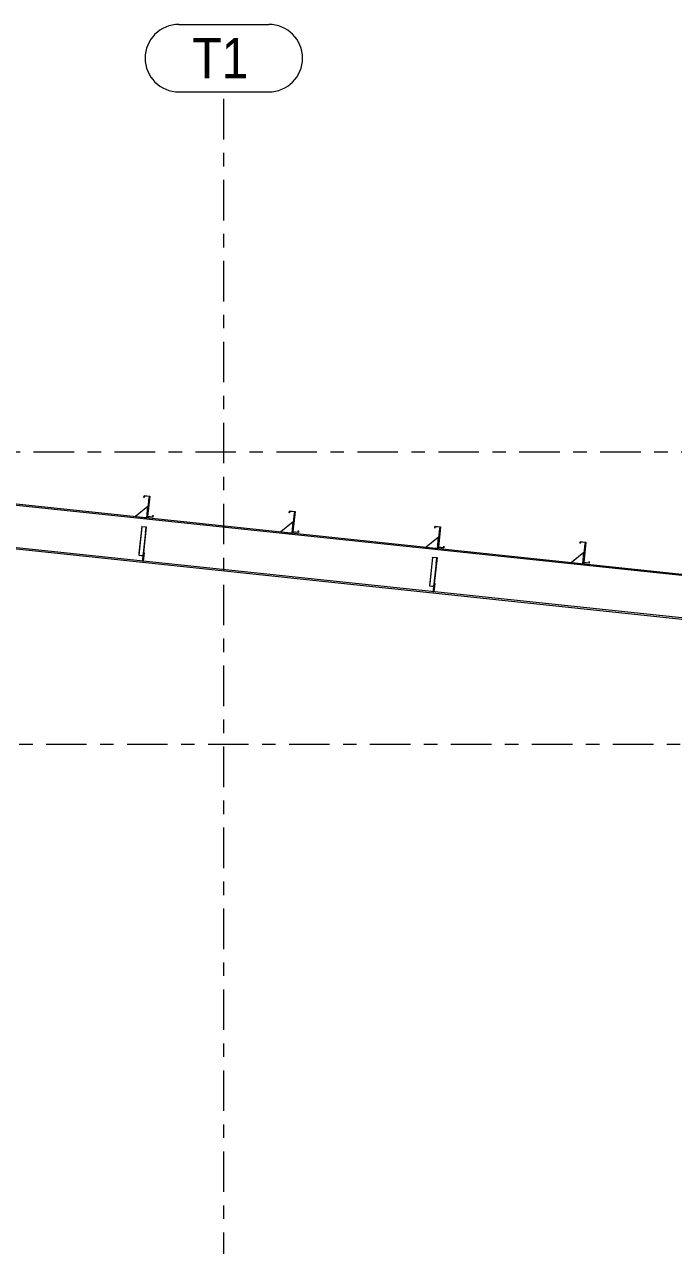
# Model space of a CAD drawing. Header units: millimetres. Extents: x -79 to 743, y -408 to 166.
# Drawn here: x 359.5 to 407.6, y -317.4 to -226.9 of the extents above; entities that cross this region are included whole.
import ezdxf

# ---------------------------------------------------------------- set-up
doc = ezdxf.new("R2010")
doc.units = ezdxf.units.MM
for name, pattern in [('XKITLINE00', [0]), ('XKITLINE02', [4, 2, -2]), ('XKITLINE03', [6, 3, -1, 1, -1])]:
    doc.linetypes.add(name, pattern=pattern)
doc.layers.add('Part', color=2, linetype='Continuous', lineweight=0)
doc.layers.add('S-grid', color=1, linetype='Continuous', lineweight=0)
doc.styles.add('ARIAL', font='ARIAL.TTF')

# ---------------------------------------------------------------- blocks, each defined once
blk = doc.blocks.new('*A262')
at = {"layer": 'Part'}
blk.add_hatch(color=3, dxfattribs=at).paths.add_polyline_path([(368.171, -264.124), (368.173, -264.103), (368.505, -264.138), (368.461, -264.558), (368.444, -264.556), (368.486, -264.157)], flags=17)
blk = doc.blocks.new('*A263')
at = {"layer": 'Part'}
blk.add_hatch(color=3, dxfattribs=at).paths.add_polyline_path([(389.718, -266.397), (389.72, -266.376), (390.052, -266.411), (390.008, -266.831), (389.991, -266.829), (390.033, -266.43)], flags=17)
blk = doc.blocks.new('*A283')
at = {"layer": 'Part'}
blk.add_hatch(color=3, dxfattribs=at).paths.add_polyline_path([(401.307, -266.812), (401.318, -266.703), (401.333, -266.704), (401.32, -266.829), (400.906, -266.785), (401.063, -265.292), (400.679, -265.251), (400.667, -265.36), (400.652, -265.359), (400.666, -265.234), (401.08, -265.278), (400.922, -266.772)], flags=17)
blk = doc.blocks.new('*A284')
at = {"layer": 'Part'}
blk.add_hatch(color=3, dxfattribs=at).paths.add_polyline_path([(401.307, -266.812), (401.318, -266.703), (401.333, -266.704), (401.32, -266.829), (400.906, -266.785), (401.063, -265.292), (400.679, -265.251), (400.667, -265.36), (400.652, -265.359), (400.666, -265.234), (401.08, -265.278), (400.922, -266.772)], flags=17)
blk = doc.blocks.new('*A285')
at = {"layer": 'Part'}
blk.add_hatch(color=3, dxfattribs=at).paths.add_polyline_path([(390.533, -265.676), (390.545, -265.566), (390.56, -265.568), (390.547, -265.692), (390.132, -265.649), (390.29, -264.155), (389.905, -264.115), (389.894, -264.224), (389.879, -264.222), (389.892, -264.098), (390.306, -264.142), (390.149, -265.635)], flags=17)
blk = doc.blocks.new('*A286')
at = {"layer": 'Part'}
blk.add_hatch(color=3, dxfattribs=at).paths.add_polyline_path([(390.533, -265.676), (390.545, -265.566), (390.56, -265.568), (390.547, -265.692), (390.132, -265.649), (390.29, -264.155), (389.905, -264.115), (389.894, -264.224), (389.879, -264.222), (389.892, -264.098), (390.306, -264.142), (390.149, -265.635)], flags=17)
blk = doc.blocks.new('*A287')
at = {"layer": 'Part'}
blk.add_hatch(color=3, dxfattribs=at).paths.add_polyline_path([(379.76, -264.539), (379.771, -264.43), (379.786, -264.432), (379.773, -264.556), (379.359, -264.512), (379.516, -263.019), (379.132, -262.978), (379.12, -263.088), (379.105, -263.086), (379.118, -262.962), (379.533, -263.005), (379.375, -264.499)], flags=17)
blk = doc.blocks.new('*A288')
at = {"layer": 'Part'}
blk.add_hatch(color=3, dxfattribs=at).paths.add_polyline_path([(379.76, -264.539), (379.771, -264.43), (379.786, -264.432), (379.773, -264.556), (379.359, -264.512), (379.516, -263.019), (379.132, -262.978), (379.12, -263.088), (379.105, -263.086), (379.118, -262.962), (379.533, -263.005), (379.375, -264.499)], flags=17)
blk = doc.blocks.new('*A289')
at = {"layer": 'Part'}
blk.add_hatch(color=3, dxfattribs=at).paths.add_polyline_path([(368.986, -263.403), (368.998, -263.294), (369.013, -263.295), (369, -263.42), (368.585, -263.376), (368.743, -261.882), (368.358, -261.842), (368.347, -261.951), (368.332, -261.95), (368.345, -261.825), (368.759, -261.869), (368.602, -263.362)], flags=17)
blk = doc.blocks.new('*A290')
at = {"layer": 'Part'}
blk.add_hatch(color=3, dxfattribs=at).paths.add_polyline_path([(368.986, -263.403), (368.998, -263.294), (369.013, -263.295), (369, -263.42), (368.585, -263.376), (368.743, -261.882), (368.358, -261.842), (368.347, -261.951), (368.332, -261.95), (368.345, -261.825), (368.759, -261.869), (368.602, -263.362)], flags=17)
blk = doc.blocks.new('*A1016')
at = {"layer": 'S-grid', "color": 1, "linetype": 'XKITLINE03', "lineweight": 0}
blk.add_line((234.152, -258.564), (410.183, -258.564), dxfattribs=at)
blk = doc.blocks.new('*A1017')
at = {"layer": 'S-grid', "color": 1, "linetype": 'XKITLINE03', "lineweight": 0}
blk.add_line((-34.916, -280.23), (524.159, -280.23), dxfattribs=at)
blk = doc.blocks.new('*A1290')
at = {"layer": 'S-grid', "color": 1, "linetype": 'XKITLINE03', "lineweight": 0}
blk.add_line((374.251, -373.42), (374.251, -231.897), dxfattribs=at)
at = {"layer": 'S-grid', "color": 3, "style": 'ARIAL', "width": 0.85}
blk.add_text('T1', height=3, dxfattribs=at).set_placement((371.916, -230.897))
blk = doc.blocks.new('*A1291')
at = {"layer": 'S-grid', "color": 1, "linetype": 'XKITLINE00', "lineweight": 0}
for p, q in [((370.916, -226.897), (377.585, -226.897)), ((370.916, -231.897), (377.585, -231.897))]:
    blk.add_line(p, q, dxfattribs=at)
for centre, start, end in [((370.916, -229.397), 90, 270), ((377.585, -229.397), 270, 90)]:
    blk.add_arc(centre, 2.5, start, end, dxfattribs=at)
blk = doc.blocks.new('*A1296')
at = {"layer": 'Part', "color": 7, "linetype": 'XKITLINE02', "lineweight": 0}
for p, q in [((357.155, -262.363), (356.828, -265.462)), ((357.158, -262.338), (357.167, -262.255)), ((429.8, -269.916), (429.451, -273.231)), ((422.106, -272.348), (421.775, -272.313)), ((422.095, -272.455), (421.763, -272.42))]:
    blk.add_line(p, q, dxfattribs=at)
at = {"layer": 'Part', "color": 2, "linetype": 'XKITLINE00', "lineweight": 0}
for p, q in [((357.158, -262.338), (357.155, -262.363)), ((429.789, -270.024), (357.155, -262.363)), ((357.167, -262.255), (429.8, -269.916)), ((356.828, -265.462), (356.817, -265.57)), ((421.763, -272.42), (356.817, -265.57)), ((421.775, -272.313), (356.828, -265.462)), ((429.462, -273.124), (422.106, -272.348)), ((429.451, -273.231), (422.095, -272.455))]:
    blk.add_line(p, q, dxfattribs=at)
blk = doc.blocks.new('*A1377')
at = {"layer": 'Part', "color": 2, "linetype": 'XKITLINE00', "lineweight": 0}
for p, q in [((368.171, -264.124), (367.948, -266.243)), ((368.171, -264.124), (368.173, -264.103)), ((368.486, -264.157), (368.171, -264.124)), ((368.173, -264.103), (368.505, -264.138)), ((368.505, -264.138), (368.276, -266.304)), ((368.444, -264.556), (368.486, -264.157)), ((368.444, -264.556), (368.236, -266.524)), ((368.444, -264.556), (368.461, -264.558)), ((367.948, -266.243), (368.263, -266.276)), ((368.236, -266.524), (368.253, -266.526))]:
    blk.add_line(p, q, dxfattribs=at)
at = {"layer": 'Part', "color": 7, "linetype": 'XKITLINE02', "lineweight": 0}
for p, q in [((367.949, -266.229), (368.281, -266.264)), ((368.253, -266.526), (368.276, -266.304))]:
    blk.add_line(p, q, dxfattribs=at)
blk = doc.blocks.new('*A1378')
at = {"layer": 'Part', "color": 7, "linetype": 'XKITLINE02', "lineweight": 0}
for p, q in [((368.173, -264.103), (367.948, -266.243)), ((368.486, -264.157), (368.236, -266.524)), ((368.253, -266.526), (368.505, -264.138)), ((367.948, -266.243), (368.263, -266.276)), ((367.949, -266.229), (368.281, -266.264)), ((368.236, -266.524), (368.253, -266.526))]:
    blk.add_line(p, q, dxfattribs=at)
blk = doc.blocks.new('*A1379')
at = {"layer": 'Part', "color": 2, "linetype": 'XKITLINE00', "lineweight": 0}
for p, q in [((368.692, -261.963), (368.535, -263.454)), ((368.734, -261.967), (368.692, -261.963)), ((368.585, -263.376), (368.576, -263.459))]:
    blk.add_line(p, q, dxfattribs=at)
at = {"layer": 'Part', "color": 7, "linetype": 'XKITLINE02', "lineweight": 0}
for p, q in [((368.585, -263.376), (368.734, -261.967)), ((368.576, -263.459), (368.535, -263.454))]:
    blk.add_line(p, q, dxfattribs=at)
blk = doc.blocks.new('*A1380')
at = {"layer": 'Part', "color": 2, "linetype": 'XKITLINE00', "lineweight": 0}
blk.add_line((368.622, -262.626), (367.706, -263.367), dxfattribs=at)
at = {"layer": 'Part', "color": 7, "linetype": 'XKITLINE02', "lineweight": 0}
for p, q in [((368.535, -263.454), (368.622, -262.626)), ((367.706, -263.367), (368.535, -263.454))]:
    blk.add_line(p, q, dxfattribs=at)
blk = doc.blocks.new('*A1381')
at = {"layer": 'Part', "color": 7, "linetype": 'XKITLINE02', "lineweight": 0}
for p, q in [((368.276, -266.304), (368.304, -266.044)), ((368.28, -266.67), (368.238, -266.666)), ((368.251, -266.542), (368.293, -266.546))]:
    blk.add_line(p, q, dxfattribs=at)
at = {"layer": 'Part', "color": 2, "linetype": 'XKITLINE00', "lineweight": 0}
for p, q in [((368.345, -266.049), (368.28, -266.67)), ((368.304, -266.044), (368.345, -266.049)), ((368.238, -266.666), (368.276, -266.304))]:
    blk.add_line(p, q, dxfattribs=at)
blk = doc.blocks.new('*A1382')
at = {"layer": 'Part', "color": 7, "linetype": 'XKITLINE02', "lineweight": 0}
for p, q in [((368.304, -266.044), (368.238, -266.666)), ((368.28, -266.67), (368.345, -266.049)), ((368.345, -266.049), (368.304, -266.044)), ((368.238, -266.666), (368.28, -266.67)), ((368.251, -266.542), (368.293, -266.546))]:
    blk.add_line(p, q, dxfattribs=at)
blk = doc.blocks.new('*A1383')
at = {"layer": 'Part', "color": 2, "linetype": 'XKITLINE00', "lineweight": 0}
for p, q in [((379.466, -263.099), (379.309, -264.591)), ((379.507, -263.103), (379.466, -263.099)), ((379.359, -264.512), (379.35, -264.595))]:
    blk.add_line(p, q, dxfattribs=at)
at = {"layer": 'Part', "color": 7, "linetype": 'XKITLINE02', "lineweight": 0}
for p, q in [((379.359, -264.512), (379.507, -263.103)), ((379.35, -264.595), (379.309, -264.591))]:
    blk.add_line(p, q, dxfattribs=at)
blk = doc.blocks.new('*A1384')
at = {"layer": 'Part', "color": 2, "linetype": 'XKITLINE00', "lineweight": 0}
blk.add_line((379.396, -263.762), (378.48, -264.503), dxfattribs=at)
at = {"layer": 'Part', "color": 7, "linetype": 'XKITLINE02', "lineweight": 0}
for p, q in [((379.309, -264.591), (379.396, -263.762)), ((378.48, -264.503), (379.309, -264.591))]:
    blk.add_line(p, q, dxfattribs=at)
blk = doc.blocks.new('*A1385')
at = {"layer": 'Part', "color": 2, "linetype": 'XKITLINE00', "lineweight": 0}
for p, q in [((389.718, -266.397), (389.495, -268.515)), ((389.718, -266.397), (389.72, -266.376)), ((390.033, -266.43), (389.718, -266.397)), ((389.72, -266.376), (390.052, -266.411)), ((389.991, -266.829), (389.783, -268.797)), ((390.052, -266.411), (389.823, -268.577)), ((389.991, -266.829), (390.033, -266.43)), ((390.008, -266.831), (389.991, -266.829)), ((389.495, -268.515), (389.81, -268.549)), ((389.783, -268.797), (389.8, -268.799))]:
    blk.add_line(p, q, dxfattribs=at)
at = {"layer": 'Part', "color": 7, "linetype": 'XKITLINE02', "lineweight": 0}
for p, q in [((389.496, -268.502), (389.828, -268.537)), ((389.823, -268.577), (389.8, -268.799))]:
    blk.add_line(p, q, dxfattribs=at)
blk = doc.blocks.new('*A1386')
at = {"layer": 'Part', "color": 7, "linetype": 'XKITLINE02', "lineweight": 0}
for p, q in [((389.72, -266.376), (389.495, -268.515)), ((390.033, -266.43), (389.783, -268.797)), ((389.8, -268.799), (390.052, -266.411)), ((389.495, -268.515), (389.81, -268.549)), ((389.496, -268.502), (389.828, -268.537)), ((389.783, -268.797), (389.8, -268.799))]:
    blk.add_line(p, q, dxfattribs=at)
blk = doc.blocks.new('*A1387')
at = {"layer": 'Part', "color": 2, "linetype": 'XKITLINE00', "lineweight": 0}
for p, q in [((390.239, -264.235), (390.082, -265.727)), ((390.281, -264.24), (390.239, -264.235)), ((390.132, -265.649), (390.124, -265.731))]:
    blk.add_line(p, q, dxfattribs=at)
at = {"layer": 'Part', "color": 7, "linetype": 'XKITLINE02', "lineweight": 0}
for p, q in [((390.132, -265.649), (390.281, -264.24)), ((390.124, -265.731), (390.082, -265.727))]:
    blk.add_line(p, q, dxfattribs=at)
blk = doc.blocks.new('*A1388')
at = {"layer": 'Part', "color": 2, "linetype": 'XKITLINE00', "lineweight": 0}
blk.add_line((390.17, -264.898), (389.253, -265.64), dxfattribs=at)
at = {"layer": 'Part', "color": 7, "linetype": 'XKITLINE02', "lineweight": 0}
for p, q in [((390.082, -265.727), (390.17, -264.898)), ((389.253, -265.64), (390.082, -265.727))]:
    blk.add_line(p, q, dxfattribs=at)
blk = doc.blocks.new('*A1389')
at = {"layer": 'Part', "color": 2, "linetype": 'XKITLINE00', "lineweight": 0}
for p, q in [((389.785, -268.939), (389.823, -268.577)), ((389.892, -268.321), (389.827, -268.943)), ((389.851, -268.317), (389.892, -268.321))]:
    blk.add_line(p, q, dxfattribs=at)
at = {"layer": 'Part', "color": 7, "linetype": 'XKITLINE02', "lineweight": 0}
for p, q in [((389.823, -268.577), (389.851, -268.317)), ((389.827, -268.943), (389.785, -268.939)), ((389.798, -268.814), (389.84, -268.819))]:
    blk.add_line(p, q, dxfattribs=at)
blk = doc.blocks.new('*A1390')
at = {"layer": 'Part', "color": 7, "linetype": 'XKITLINE02', "lineweight": 0}
for p, q in [((389.851, -268.317), (389.785, -268.939)), ((389.827, -268.943), (389.892, -268.321)), ((389.892, -268.321), (389.851, -268.317)), ((389.785, -268.939), (389.827, -268.943)), ((389.798, -268.814), (389.84, -268.819))]:
    blk.add_line(p, q, dxfattribs=at)
blk = doc.blocks.new('*A1391')
at = {"layer": 'Part', "color": 2, "linetype": 'XKITLINE00', "lineweight": 0}
for p, q in [((401.013, -265.372), (400.856, -266.863)), ((401.055, -265.376), (401.013, -265.372)), ((400.906, -266.785), (400.897, -266.868))]:
    blk.add_line(p, q, dxfattribs=at)
at = {"layer": 'Part', "color": 7, "linetype": 'XKITLINE02', "lineweight": 0}
for p, q in [((400.906, -266.785), (401.055, -265.376)), ((400.897, -266.868), (400.856, -266.863))]:
    blk.add_line(p, q, dxfattribs=at)
blk = doc.blocks.new('*A1392')
at = {"layer": 'Part', "color": 2, "linetype": 'XKITLINE00', "lineweight": 0}
blk.add_line((400.943, -266.035), (400.027, -266.776), dxfattribs=at)
at = {"layer": 'Part', "color": 7, "linetype": 'XKITLINE02', "lineweight": 0}
for p, q in [((400.856, -266.863), (400.943, -266.035)), ((400.027, -266.776), (400.856, -266.863))]:
    blk.add_line(p, q, dxfattribs=at)
blk = doc.blocks.new('*A1459')
at = {"layer": 'Part', "color": 2, "linetype": 'XKITLINE00', "lineweight": 0}
for p, q in [((400.652, -265.359), (400.666, -265.234)), ((400.667, -265.36), (400.652, -265.359)), ((400.666, -265.234), (401.08, -265.278)), ((400.679, -265.251), (400.667, -265.36)), ((401.063, -265.292), (400.679, -265.251)), ((400.906, -266.785), (401.063, -265.292)), ((401.08, -265.278), (400.922, -266.772)), ((401.32, -266.829), (400.906, -266.785)), ((400.922, -266.772), (401.307, -266.812)), ((401.307, -266.812), (401.318, -266.703)), ((401.318, -266.703), (401.333, -266.704)), ((401.333, -266.704), (401.32, -266.829))]:
    blk.add_line(p, q, dxfattribs=at)
blk = doc.blocks.new('*A1460')
at = {"layer": 'Part', "color": 2, "linetype": 'XKITLINE00', "lineweight": 0}
for p, q in [((400.652, -265.359), (400.666, -265.234)), ((400.667, -265.36), (400.652, -265.359)), ((400.666, -265.234), (401.08, -265.278)), ((400.679, -265.251), (400.667, -265.36)), ((401.063, -265.292), (400.679, -265.251)), ((400.906, -266.785), (401.063, -265.292)), ((401.08, -265.278), (400.922, -266.772)), ((401.32, -266.829), (400.906, -266.785)), ((400.922, -266.772), (401.307, -266.812)), ((401.307, -266.812), (401.318, -266.703)), ((401.318, -266.703), (401.333, -266.704)), ((401.333, -266.704), (401.32, -266.829))]:
    blk.add_line(p, q, dxfattribs=at)
blk = doc.blocks.new('*A1461')
at = {"layer": 'Part', "color": 2, "linetype": 'XKITLINE00', "lineweight": 0}
for p, q in [((389.879, -264.222), (389.892, -264.098)), ((389.894, -264.224), (389.879, -264.222)), ((389.892, -264.098), (390.306, -264.142)), ((389.905, -264.115), (389.894, -264.224)), ((390.29, -264.155), (389.905, -264.115)), ((390.132, -265.649), (390.29, -264.155)), ((390.306, -264.142), (390.149, -265.635)), ((390.547, -265.692), (390.132, -265.649)), ((390.149, -265.635), (390.533, -265.676)), ((390.533, -265.676), (390.545, -265.566)), ((390.545, -265.566), (390.56, -265.568)), ((390.56, -265.568), (390.547, -265.692))]:
    blk.add_line(p, q, dxfattribs=at)
blk = doc.blocks.new('*A1462')
at = {"layer": 'Part', "color": 2, "linetype": 'XKITLINE00', "lineweight": 0}
for p, q in [((389.879, -264.222), (389.892, -264.098)), ((389.894, -264.224), (389.879, -264.222)), ((389.892, -264.098), (390.306, -264.142)), ((389.905, -264.115), (389.894, -264.224)), ((390.29, -264.155), (389.905, -264.115)), ((390.132, -265.649), (390.29, -264.155)), ((390.306, -264.142), (390.149, -265.635)), ((390.547, -265.692), (390.132, -265.649)), ((390.149, -265.635), (390.533, -265.676)), ((390.533, -265.676), (390.545, -265.566)), ((390.545, -265.566), (390.56, -265.568)), ((390.56, -265.568), (390.547, -265.692))]:
    blk.add_line(p, q, dxfattribs=at)
blk = doc.blocks.new('*A1463')
at = {"layer": 'Part', "color": 2, "linetype": 'XKITLINE00', "lineweight": 0}
for p, q in [((379.105, -263.086), (379.118, -262.962)), ((379.12, -263.088), (379.105, -263.086)), ((379.118, -262.962), (379.533, -263.005)), ((379.132, -262.978), (379.12, -263.088)), ((379.516, -263.019), (379.132, -262.978)), ((379.359, -264.512), (379.516, -263.019)), ((379.533, -263.005), (379.375, -264.499)), ((379.773, -264.556), (379.359, -264.512)), ((379.375, -264.499), (379.76, -264.539)), ((379.76, -264.539), (379.771, -264.43)), ((379.771, -264.43), (379.786, -264.432)), ((379.786, -264.432), (379.773, -264.556))]:
    blk.add_line(p, q, dxfattribs=at)
blk = doc.blocks.new('*A1464')
at = {"layer": 'Part', "color": 2, "linetype": 'XKITLINE00', "lineweight": 0}
for p, q in [((379.105, -263.086), (379.118, -262.962)), ((379.12, -263.088), (379.105, -263.086)), ((379.118, -262.962), (379.533, -263.005)), ((379.132, -262.978), (379.12, -263.088)), ((379.516, -263.019), (379.132, -262.978)), ((379.359, -264.512), (379.516, -263.019)), ((379.533, -263.005), (379.375, -264.499)), ((379.773, -264.556), (379.359, -264.512)), ((379.375, -264.499), (379.76, -264.539)), ((379.76, -264.539), (379.771, -264.43)), ((379.771, -264.43), (379.786, -264.432)), ((379.786, -264.432), (379.773, -264.556))]:
    blk.add_line(p, q, dxfattribs=at)
blk = doc.blocks.new('*A1465')
at = {"layer": 'Part', "color": 2, "linetype": 'XKITLINE00', "lineweight": 0}
for p, q in [((368.332, -261.95), (368.345, -261.825)), ((368.347, -261.951), (368.332, -261.95)), ((368.345, -261.825), (368.759, -261.869)), ((368.358, -261.842), (368.347, -261.951)), ((368.743, -261.882), (368.358, -261.842)), ((368.585, -263.376), (368.743, -261.882)), ((368.759, -261.869), (368.602, -263.362)), ((368.602, -263.362), (368.986, -263.403)), ((368.986, -263.403), (368.998, -263.294)), ((368.998, -263.294), (369.013, -263.295)), ((369.013, -263.295), (369, -263.42)), ((369, -263.42), (368.585, -263.376))]:
    blk.add_line(p, q, dxfattribs=at)
blk = doc.blocks.new('*A1466')
at = {"layer": 'Part', "color": 2, "linetype": 'XKITLINE00', "lineweight": 0}
for p, q in [((368.332, -261.95), (368.345, -261.825)), ((368.347, -261.951), (368.332, -261.95)), ((368.345, -261.825), (368.759, -261.869)), ((368.358, -261.842), (368.347, -261.951)), ((368.743, -261.882), (368.358, -261.842)), ((368.585, -263.376), (368.743, -261.882)), ((368.759, -261.869), (368.602, -263.362)), ((368.602, -263.362), (368.986, -263.403)), ((368.986, -263.403), (368.998, -263.294)), ((368.998, -263.294), (369.013, -263.295)), ((369.013, -263.295), (369, -263.42)), ((369, -263.42), (368.585, -263.376))]:
    blk.add_line(p, q, dxfattribs=at)

msp = doc.modelspace()

# ---------------------------------------------------------------- block references
at = {"lineweight": 0}
for name in ['*A1291', '*A1290', '*A1016', '*A1296', '*A289', '*A290', '*A1465', '*A1466', '*A1379', '*A1380', '*A287', '*A288', '*A1463', '*A1464', '*A1383', '*A1377', '*A1378', '*A262', '*A1384', '*A285', '*A286', '*A1461', '*A1462', '*A1387', '*A1388', '*A1381', '*A1382', '*A1392', '*A283', '*A284', '*A1459', '*A1460', '*A1391', '*A1385', '*A1386', '*A263', '*A1389', '*A1390', '*A1017']:
    msp.add_blockref(name, (0, 0), dxfattribs=at)

doc.saveas('drawing.dxf')
